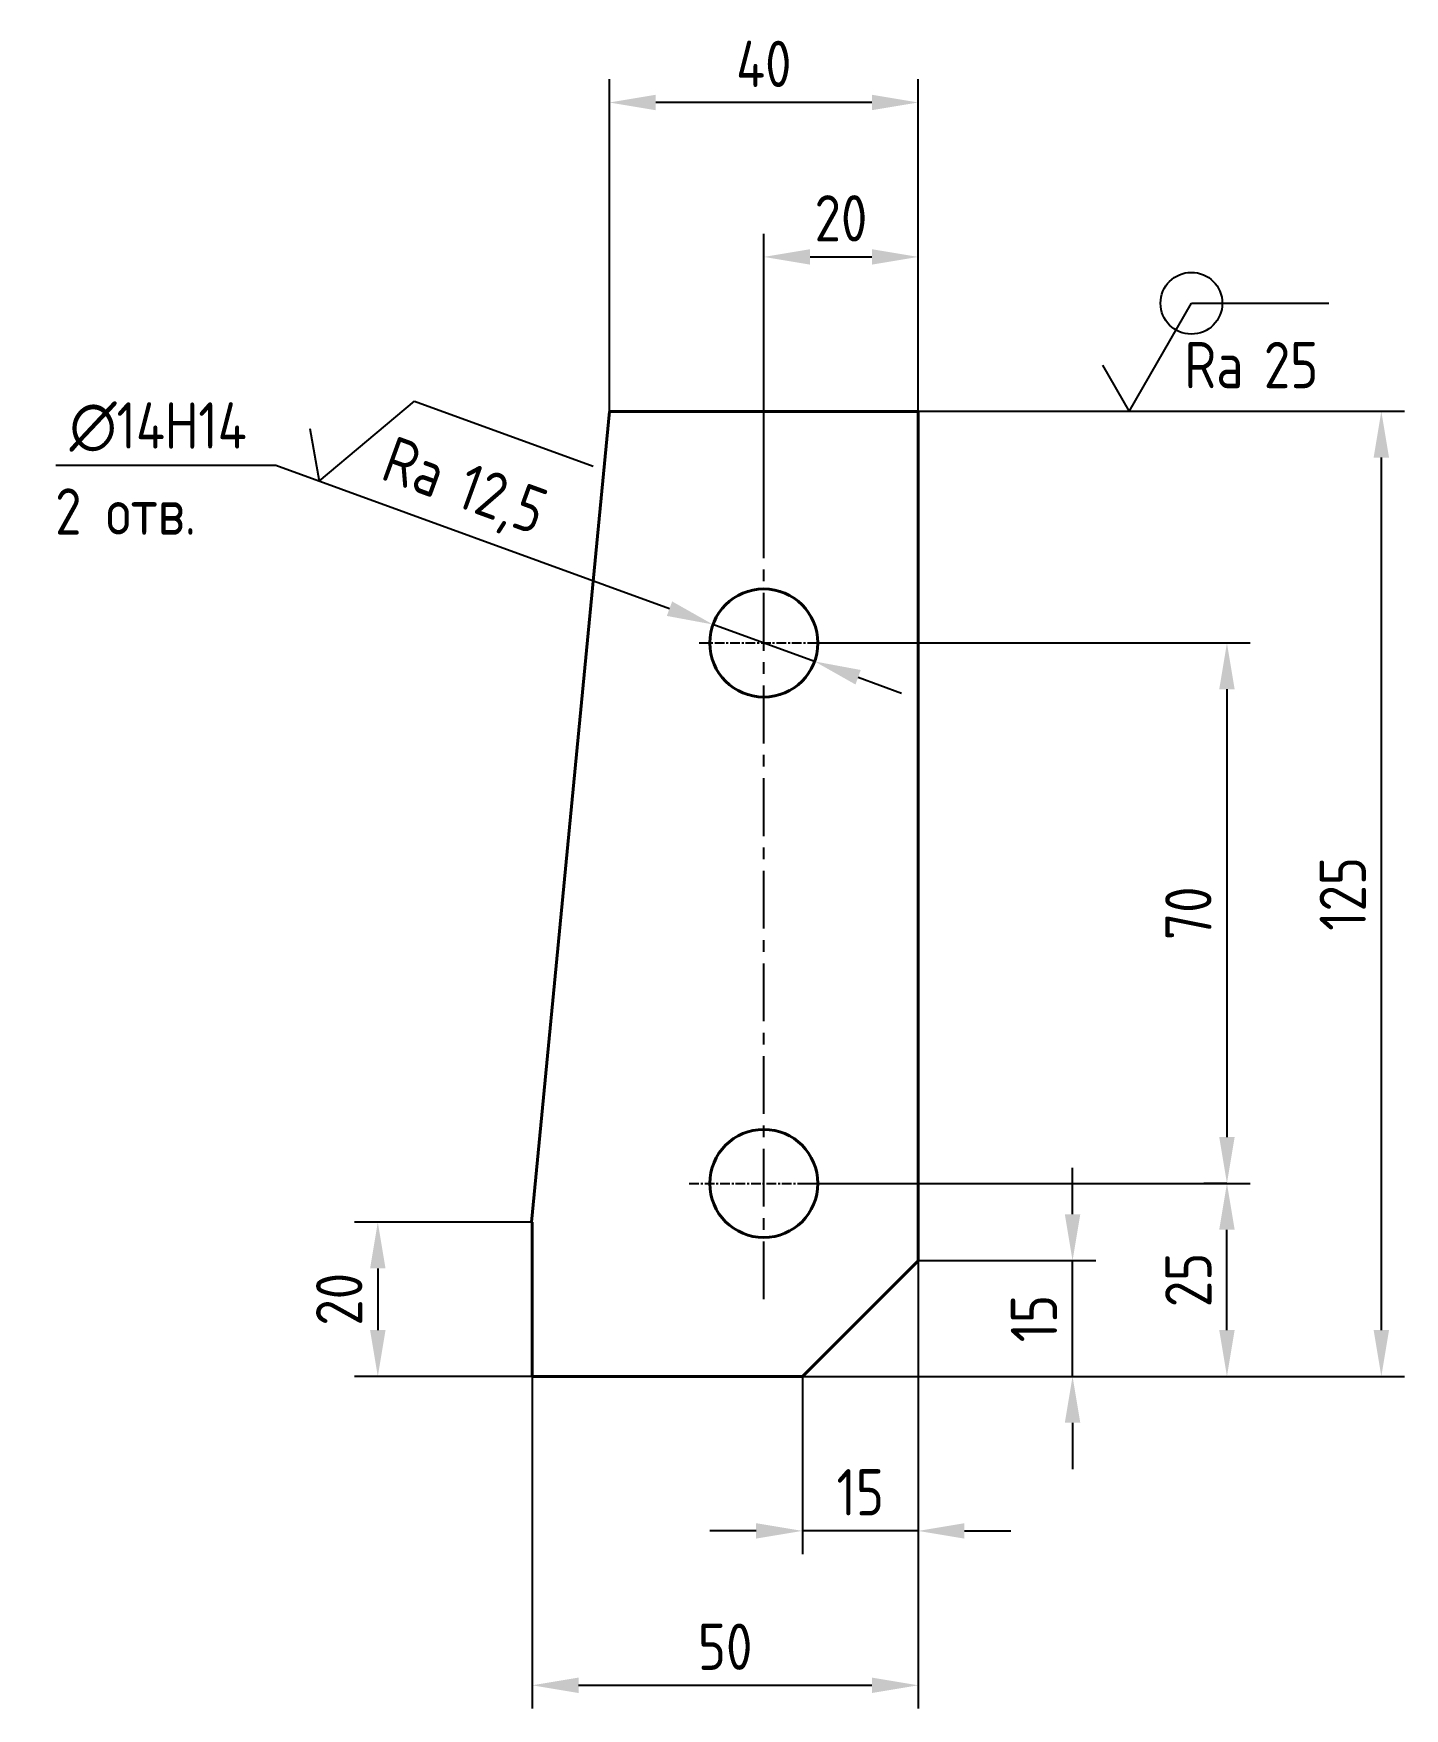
# Model space of a CAD drawing. Header units: millimetres. Extents: x 1887 to 2065, y 916 to 1133.
import ezdxf

# ---------------------------------------------------------------- set-up
doc = ezdxf.new("R2010")
doc.units = ezdxf.units.MM
doc.linetypes.add('CENTER', pattern=[2, 1.25, -0.25, 0.25, -0.25])
for name, color, linetype in [('CEN', 5, 'CENTER'), ('DIM', 7, 'Continuous'), ('Text', 3, 'Continuous')]:
    doc.layers.add(name, color=color, linetype=linetype)
doc.layers.add('Cont', color=6, linetype='Continuous', lineweight=40)
doc.styles.add('Style1', font='romans.shx', dxfattribs={"width": 0.8})
doc.dimstyles.new('LIN2', dxfattribs={"dimscale": 2, "dimtxt": 3, "dimasz": 3, "dimexe": 1.5, "dimexo": 0, "dimgap": 1, "dimtad": 1, "dimdec": 0, "dimzin": 12, "dimdsep": 46, "dimtxsty": 'Style1', "dimcen": 0, "dimclrt": 3, "dimadec": 0, "dimazin": 0, "dimtfac": 1, "dimtdec": 0, "dimtofl": 0, "dimtmove": 1, "dimatfit": 3, "dimfxl": 1, "dimtolj": 1, "dimtzin": 12, "dimarcsym": 0})
doc.dimstyles.new('LIN_2', dxfattribs={"dimscale": 2, "dimtxt": 3, "dimasz": 3, "dimexe": 1.5, "dimexo": 0, "dimgap": 1, "dimtad": 1, "dimzin": 13, "dimdsep": 46, "dimtxsty": 'Style1', "dimcen": 0, "dimclrt": 3, "dimadec": 0, "dimazin": 0, "dimtfac": 1, "dimtmove": 0, "dimatfit": 3, "dimfxl": 1, "dimtolj": 1, "dimtzin": 13, "dimarcsym": 0})

# ---------------------------------------------------------------- blocks, each defined once
blk = doc.blocks.new('*D14')
at = {"layer": 'Defpoints', "color": 0, "transparency": 16777216}
for p in [(1988.07, 1054.43), (2041.71, 984.43), (2041.71, 984.43)]:
    blk.add_point(p, dxfattribs=at)
at = {"layer": 'DIM', "color": 0, "lineweight": -2, "transparency": 16777216}
for p, q in [((1988.07, 1054.43), (2044.71, 1054.43)), ((2041.71, 1048.43), (2041.71, 990.43)), ((2041.71, 984.43), (2038.71, 984.43))]:
    blk.add_line(p, q, dxfattribs=at)
at = {"layer": 'DIM', "color": 0, "transparency": 16777216}
for points in [[(2040.71, 1048.43), (2042.71, 1048.43), (2041.71, 1054.43)], [(2040.71, 990.43), (2042.71, 990.43), (2041.71, 984.43)]]:
    blk.add_solid(points, dxfattribs=at)
at = {"layer": 'DIM', "color": 3, "transparency": 16777216, "insert": (2036.71, 1019.43), "char_height": 6, "attachment_point": 5, "rotation": 90, "style": 'Style1'}
blk.add_mtext('\\A1;70', dxfattribs=at)
blk = doc.blocks.new('*D10')
at = {"layer": 'Defpoints', "color": 0, "transparency": 16777216}
for p in [(2001.71, 1084.43), (2041.71, 959.43), (2061.71, 959.43)]:
    blk.add_point(p, dxfattribs=at)
at = {"layer": 'DIM', "color": 0, "lineweight": -2, "transparency": 16777216}
for p, q in [((2001.71, 1084.43), (2064.71, 1084.43)), ((2061.71, 1078.43), (2061.71, 965.43)), ((2041.71, 959.43), (2064.71, 959.43))]:
    blk.add_line(p, q, dxfattribs=at)
at = {"layer": 'DIM', "color": 0, "transparency": 16777216}
for points in [[(2060.71, 1078.43), (2062.71, 1078.43), (2061.71, 1084.43)], [(2060.71, 965.43), (2062.71, 965.43), (2061.71, 959.43)]]:
    blk.add_solid(points, dxfattribs=at)
at = {"layer": 'DIM', "color": 3, "transparency": 16777216, "insert": (2056.71, 1021.93), "char_height": 6, "attachment_point": 5, "rotation": 90, "style": 'Style1'}
blk.add_mtext('\\A1;125', dxfattribs=at)
blk = doc.blocks.new('*D8')
at = {"layer": 'Defpoints', "color": 0, "transparency": 16777216}
for p in [(1975.13, 1056.82), (1988.29, 1052.04)]:
    blk.add_point(p, dxfattribs=at)
at = {"layer": 'DIM', "color": 0, "lineweight": -2, "transparency": 16777216}
for p, q in [((1918.52, 1077.4), (1890.01, 1077.4)), ((1969.49, 1058.87), (1918.52, 1077.4)), ((1988.29, 1052.04), (1975.13, 1056.82)), ((1993.93, 1049.99), (1999.57, 1047.94))]:
    blk.add_line(p, q, dxfattribs=at)
at = {"layer": 'DIM', "color": 0, "transparency": 16777216}
for points in [[(1969.84, 1059.81), (1969.15, 1057.93), (1975.13, 1056.82)], [(1994.27, 1050.93), (1993.59, 1049.05), (1988.29, 1052.04)]]:
    blk.add_solid(points, dxfattribs=at)
at = {"layer": 'DIM', "color": 3, "transparency": 16777216, "insert": (1903.26, 1082.4), "char_height": 6, "attachment_point": 5, "style": 'Style1'}
blk.add_mtext('\\A1;∅14H14', dxfattribs=at)
blk = doc.blocks.new('*D13')
at = {"layer": 'Defpoints', "color": 0, "transparency": 16777216}
for p in [(1951.71, 979.43), (1931.71, 959.43), (1951.71, 959.43)]:
    blk.add_point(p, dxfattribs=at)
at = {"layer": 'DIM', "color": 0, "lineweight": -2, "transparency": 16777216}
for p, q in [((1951.71, 979.43), (1928.71, 979.43)), ((1931.71, 973.43), (1931.71, 965.43)), ((1951.71, 959.43), (1928.71, 959.43))]:
    blk.add_line(p, q, dxfattribs=at)
at = {"layer": 'DIM', "color": 0, "transparency": 16777216}
for points in [[(1930.71, 973.43), (1932.71, 973.43), (1931.71, 979.43)], [(1930.71, 965.43), (1932.71, 965.43), (1931.71, 959.43)]]:
    blk.add_solid(points, dxfattribs=at)
at = {"layer": 'DIM', "color": 3, "transparency": 16777216, "insert": (1926.71, 969.43), "char_height": 6, "attachment_point": 5, "rotation": 90, "style": 'Style1'}
blk.add_mtext('\\A1;20', dxfattribs=at)
blk = doc.blocks.new('*D16')
at = {"layer": 'Defpoints', "color": 0, "transparency": 16777216}
for p in [(2001.71, 974.43), (2021.71, 974.43), (1986.71, 959.43)]:
    blk.add_point(p, dxfattribs=at)
at = {"layer": 'DIM', "color": 0, "lineweight": -2, "transparency": 16777216}
for p, q in [((2021.71, 980.43), (2021.71, 986.43)), ((2001.71, 974.43), (2024.71, 974.43)), ((2021.71, 959.43), (2021.71, 974.43)), ((1986.71, 959.43), (2024.71, 959.43)), ((2021.71, 953.43), (2021.71, 947.43))]:
    blk.add_line(p, q, dxfattribs=at)
at = {"layer": 'DIM', "color": 0, "transparency": 16777216}
for points in [[(2020.71, 980.43), (2022.71, 980.43), (2021.71, 974.43)], [(2020.71, 953.43), (2022.71, 953.43), (2021.71, 959.43)]]:
    blk.add_solid(points, dxfattribs=at)
at = {"layer": 'DIM', "color": 3, "transparency": 16777216, "insert": (2016.71, 966.93), "char_height": 6, "attachment_point": 5, "rotation": 90, "style": 'Style1'}
blk.add_mtext('\\A1;15', dxfattribs=at)
blk = doc.blocks.new('*D15')
at = {"layer": 'Defpoints', "color": 0, "transparency": 16777216}
for p in [(2001.71, 974.43), (1986.71, 959.43), (1986.71, 939.43)]:
    blk.add_point(p, dxfattribs=at)
at = {"layer": 'DIM', "color": 0, "lineweight": -2, "transparency": 16777216}
for p, q in [((2001.71, 974.43), (2001.71, 936.43)), ((1986.71, 959.43), (1986.71, 936.43)), ((1980.71, 939.43), (1974.71, 939.43)), ((2001.71, 939.43), (1986.71, 939.43)), ((2007.71, 939.43), (2013.71, 939.43))]:
    blk.add_line(p, q, dxfattribs=at)
at = {"layer": 'DIM', "color": 0, "transparency": 16777216}
for points in [[(1980.71, 940.43), (1980.71, 938.43), (1986.71, 939.43)], [(2007.71, 940.43), (2007.71, 938.43), (2001.71, 939.43)]]:
    blk.add_solid(points, dxfattribs=at)
at = {"layer": 'DIM', "color": 3, "transparency": 16777216, "insert": (1994.21, 944.43), "char_height": 6, "attachment_point": 5, "style": 'Style1'}
blk.add_mtext('\\A1;15', dxfattribs=at)
blk = doc.blocks.new('*D11')
at = {"layer": 'Defpoints', "color": 0, "transparency": 16777216}
for p in [(1986.71, 984.43), (2041.71, 984.43), (1986.71, 959.43)]:
    blk.add_point(p, dxfattribs=at)
at = {"layer": 'DIM', "color": 0, "lineweight": -2, "transparency": 16777216}
for p, q in [((1986.71, 984.43), (2044.71, 984.43)), ((2041.71, 965.43), (2041.71, 978.43)), ((1986.71, 959.43), (2044.71, 959.43))]:
    blk.add_line(p, q, dxfattribs=at)
at = {"layer": 'DIM', "color": 0, "transparency": 16777216}
for points in [[(2040.71, 978.43), (2042.71, 978.43), (2041.71, 984.43)], [(2040.71, 965.43), (2042.71, 965.43), (2041.71, 959.43)]]:
    blk.add_solid(points, dxfattribs=at)
at = {"layer": 'DIM', "color": 3, "transparency": 16777216, "insert": (2036.71, 971.93), "char_height": 6, "attachment_point": 5, "rotation": 90, "style": 'Style1'}
blk.add_mtext('\\A1;25', dxfattribs=at)
blk = doc.blocks.new('*D12')
at = {"layer": 'Defpoints', "color": 0, "transparency": 16777216}
for p in [(1951.71, 959.43), (2001.71, 939.43), (2001.71, 919.43)]:
    blk.add_point(p, dxfattribs=at)
at = {"layer": 'DIM', "color": 0, "lineweight": -2, "transparency": 16777216}
for p, q in [((1951.71, 959.43), (1951.71, 916.43)), ((2001.71, 939.43), (2001.71, 916.43)), ((1957.71, 919.43), (1995.71, 919.43))]:
    blk.add_line(p, q, dxfattribs=at)
at = {"layer": 'DIM', "color": 0, "transparency": 16777216}
for points in [[(1957.71, 920.43), (1957.71, 918.43), (1951.71, 919.43)], [(1995.71, 920.43), (1995.71, 918.43), (2001.71, 919.43)]]:
    blk.add_solid(points, dxfattribs=at)
at = {"layer": 'DIM', "color": 3, "transparency": 16777216, "insert": (1976.71, 924.43), "char_height": 6, "attachment_point": 5, "style": 'Style1'}
blk.add_mtext('\\A1;50', dxfattribs=at)
blk = doc.blocks.new('A$C6CF913E7')
at = {"layer": 'Text'}
blk.add_circle((0, 0), 2, dxfattribs=at)
blk = doc.blocks.new('sherISO_07')
at = {"layer": 'Text'}
blk.add_line((4.04, 7), (12.93, 7), dxfattribs=at)
blk.add_lwpolyline([(-1.73, 3), (0, 0), (4.04, 7)], dxfattribs=at)
blk.add_blockref('A$C6CF913E7', (4.04, 7))
at = {"layer": 'Text', "style": 'Style1', "width": 0.8}
blk.add_text('Ra', height=3, dxfattribs=at).set_placement((3.58, 1.5))
blk.add_attdef('25', (8.73, 1.5), '', height=3, dxfattribs=at)
blk = doc.blocks.new('*D17')
at = {"layer": 'Defpoints', "color": 0, "transparency": 16777216}
for p in [(1961.71, 1124.43), (1961.71, 1084.43), (2001.71, 1084.43)]:
    blk.add_point(p, dxfattribs=at)
at = {"layer": 'DIM', "color": 0, "lineweight": -2, "transparency": 16777216}
for p, q in [((1961.71, 1084.43), (1961.71, 1127.43)), ((2001.71, 1084.43), (2001.71, 1127.43)), ((1995.71, 1124.43), (1967.71, 1124.43))]:
    blk.add_line(p, q, dxfattribs=at)
at = {"layer": 'DIM', "color": 0, "transparency": 16777216}
for points in [[(1967.71, 1125.43), (1967.71, 1123.43), (1961.71, 1124.43)], [(1995.71, 1125.43), (1995.71, 1123.43), (2001.71, 1124.43)]]:
    blk.add_solid(points, dxfattribs=at)
at = {"layer": 'DIM', "color": 3, "transparency": 16777216, "insert": (1981.71, 1129.43), "char_height": 6, "attachment_point": 5, "style": 'Style1'}
blk.add_mtext('\\A1;40', dxfattribs=at)
blk = doc.blocks.new('*D9')
at = {"layer": 'Defpoints', "color": 0, "transparency": 16777216}
for p in [(2001.71, 1104.43), (2001.71, 1084.43), (1981.71, 1067.01)]:
    blk.add_point(p, dxfattribs=at)
at = {"layer": 'DIM', "color": 0, "lineweight": -2, "transparency": 16777216}
for p, q in [((1981.71, 1067.01), (1981.71, 1107.43)), ((2001.71, 1084.43), (2001.71, 1107.43)), ((1987.71, 1104.43), (1995.71, 1104.43))]:
    blk.add_line(p, q, dxfattribs=at)
at = {"layer": 'DIM', "color": 0, "transparency": 16777216}
for points in [[(1987.71, 1105.43), (1987.71, 1103.43), (1981.71, 1104.43)], [(1995.71, 1105.43), (1995.71, 1103.43), (2001.71, 1104.43)]]:
    blk.add_solid(points, dxfattribs=at)
at = {"layer": 'DIM', "color": 3, "transparency": 16777216, "insert": (1991.71, 1109.43), "char_height": 6, "attachment_point": 5, "style": 'Style1'}
blk.add_mtext('\\A1;20', dxfattribs=at)
blk = doc.blocks.new('sherISO_01')
at = {"layer": 'Text'}
blk.add_line((4.04, 7), (16.36, 7), dxfattribs=at)
blk.add_lwpolyline([(-1.73, 3), (0, 0), (4.04, 7)], dxfattribs=at)
at = {"layer": 'Text', "style": 'Style1', "width": 0.8}
blk.add_text('Ra', height=3, dxfattribs=at).set_placement((3.58, 1.5))
blk.add_attdef('12,5', (8.73, 1.5), '', height=3, dxfattribs=at)

msp = doc.modelspace()

# ---------------------------------------------------------------- linework, layer by layer
at = {"color": 0, "linetype": 'ByBlock'}
msp.add_line((2021.713, 959.427), (2044.713, 959.427), dxfattribs=at)
at = {"layer": 'CEN', "ltscale": 6}
msp.add_line((1981.713, 969.427), (1981.713, 1071.816), dxfattribs=at)
at = {"layer": 'CEN'}
for p, q in [((1973.359, 1054.427), (1990.066, 1054.427)), ((1972.063, 984.427), (1991.363, 984.427))]:
    msp.add_line(p, q, dxfattribs=at)
at = {"layer": 'Cont'}
for p, q in [((1951.637, 979.434), (1961.713, 1084.427)), ((1961.713, 1084.427), (2001.713, 1084.427)), ((2001.713, 974.427), (2001.713, 1084.427)), ((1951.713, 959.427), (1951.713, 979.427)), ((2001.713, 974.427), (1986.713, 959.427)), ((1951.713, 959.427), (1986.713, 959.427))]:
    msp.add_line(p, q, dxfattribs=at)
for centre in [(1981.713, 1054.427), (1981.713, 984.427)]:
    msp.add_circle(centre, 7, dxfattribs=at)

# ---------------------------------------------------------------- block references
at = {"layer": 'DIM', "xscale": 2, "yscale": 2, "zscale": 2}
msp.add_blockref('sherISO_07', (2029.031, 1084.427), dxfattribs=at).add_auto_attribs({'25': '25'})
at = {"layer": 'DIM', "xscale": 2.0000000000013562, "yscale": 2, "zscale": 2, "rotation": 340.01532242143514}
msp.add_blockref('sherISO_01', (1924.093, 1075.367), dxfattribs=at).add_auto_attribs({'12,5': '12,5'})

# ---------------------------------------------------------------- texts
at = {"layer": 'DIM', "color": 3, "style": 'Style1', "width": 0.8}
msp.add_text('2 отв.', height=6, dxfattribs=at).set_placement((1889.908, 1068.455))

# ---------------------------------------------------------------- dimensions: what is measured, and where the dimension line sits
at = {"layer": 'DIM'}
dim = msp.add_linear_dim(base=(1961.713, 1124.427), p1=(2001.713, 1084.427), p2=(1961.713, 1084.427), angle=180, dimstyle='LIN2', override={"dimtmove": 0, "dimatfit": 0}, dxfattribs=at)
dim.commit()
dim.dimension.update_dxf_attribs({"geometry": '*D17', "text_midpoint": (1981.713, 1129.427)})
for base, p1, p2, angle, picture, middle in [((2001.713, 1104.427), (1981.713, 1067.008), (2001.713, 1084.427), 180, '*D9', (1991.713, 1109.427)), ((2061.713, 959.427), (2001.713, 1084.427), (2041.713, 959.427), 90, '*D10', (2056.713, 1021.927)), ((2041.713, 984.427), (1988.066, 1054.427), (2041.713, 984.427), 90, '*D14', (2036.713, 1019.427)), ((2021.713, 974.427), (1986.713, 959.427), (2001.713, 974.427), 90, '*D16', (2016.713, 966.927)), ((2041.713, 984.427), (1986.713, 959.427), (1986.713, 984.427), 90, '*D11', (2036.713, 971.927)), ((1931.713, 959.427), (1951.713, 979.427), (1951.713, 959.427), 90, '*D13', (1926.713, 969.427)), ((1986.713, 939.427), (2001.713, 974.427), (1986.713, 959.427), 180, '*D15', (1994.213, 944.427)), ((2001.713, 919.427), (1951.713, 959.427), (2001.713, 939.427), 180, '*D12', (1976.713, 924.427))]:
    dim = msp.add_linear_dim(base=base, p1=p1, p2=p2, angle=angle, dimstyle='LIN_2', dxfattribs=at)
    dim.commit()
    dim.dimension.update_dxf_attribs({"geometry": picture, "text_midpoint": middle})
dim = msp.add_diameter_dim_2p(p1=(1988.291, 1052.035), p2=(1975.134, 1056.819), text='<>H14', dimstyle='LIN_2', override={"dimtoh": 1, "dimatfit": 0}, dxfattribs=at)
dim.commit()
dim.dimension.update_dxf_attribs({"geometry": '*D8', "text_midpoint": (1903.265, 1077.399), "dimtype": 163})

doc.saveas('drawing.dxf')
